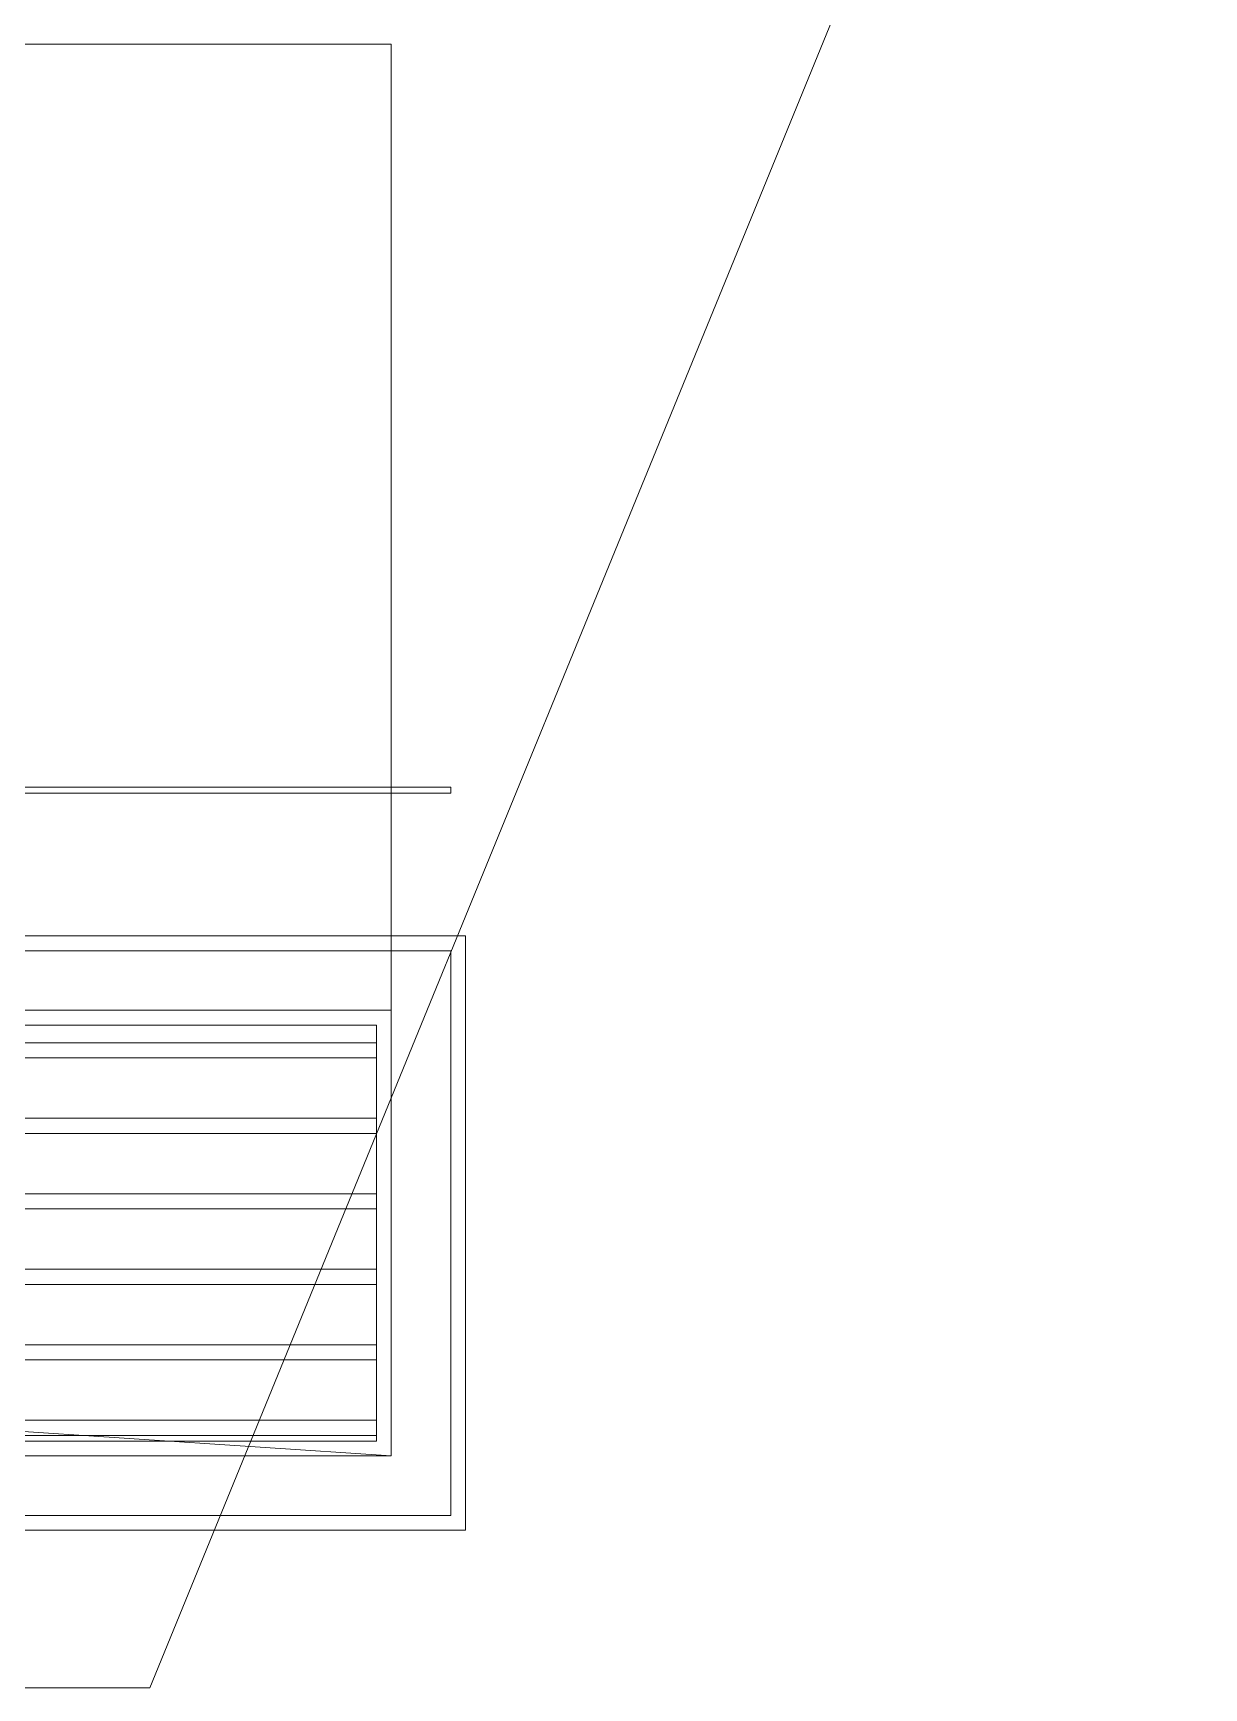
# Model space of a CAD drawing. Header units: millimetres. Extents: x -88595 to 880822, y -1054509 to -148035.
# Drawn here: x 431967 to 432361, y -245897 to -245340 of the extents above; entities that cross this region are included whole.
import ezdxf

# ---------------------------------------------------------------- set-up
doc = ezdxf.new("R2010")
doc.units = ezdxf.units.MM
doc.layers.add('Аннотация', color=7, linetype='Continuous', lineweight=20)
doc.layers.add('Воздуховоды', color=7, linetype='Continuous', lineweight=18)

# ---------------------------------------------------------------- blocks, each defined once
blk = doc.blocks.new('$0$ADSK_Решетка вентиляционная жалюзийная_Приточная2 - Решетка приточная_Однорядная-V56-В_Координация_3 этаж ОВ3')
at = {"layer": 'Воздуховоды', "lineweight": 9, "true_color": 0xffffff}
h = blk.add_hatch(dxfattribs=at)
h.set_pattern_fill('FP_30', style=0, pattern_type=2)
h.set_pattern_definition([(180, (-5538.416, -8621.44), (3e-15, -25.4), [25.4, 0, 0, 0]), (180, (-5538.416, -8626.52), (3e-15, -25.4), [25.4, 0, 0, 0])])
h.paths.add_polyline_path([(-5833.42, -8681.28), (-5243.42, -8681.28), (-5243.42, -8541.28), (-5833.42, -8541.28)])
at = {"layer": 'Воздуховоды', "color": 140, "true_color": 0x1bb3e4}
for p, q in [((-5863.42, -8511.28), (-5213.42, -8511.28)), ((-5213.42, -8511.28), (-5863.42, -8511.28)), ((-5213.42, -8511.28), (-5213.42, -8711.28)), ((-5213.42, -8711.28), (-5213.42, -8511.28)), ((-5838.42, -8536.28), (-5238.42, -8536.28)), ((-5238.42, -8536.28), (-5838.42, -8536.28)), ((-5238.42, -8536.28), (-5238.42, -8686.28)), ((-5238.42, -8686.28), (-5238.42, -8536.28)), ((-5243.42, -8541.28), (-5833.42, -8541.28)), ((-5833.42, -8541.28), (-5243.42, -8541.28)), ((-5833.42, -8541.28), (-5243.42, -8541.28)), ((-5243.42, -8541.28), (-5833.42, -8541.28)), ((-5243.42, -8681.28), (-5243.42, -8541.28)), ((-5243.42, -8541.28), (-5243.42, -8681.28)), ((-5243.42, -8541.28), (-5243.42, -8681.28)), ((-5243.42, -8681.28), (-5243.42, -8541.28)), ((-5833.42, -8681.28), (-5243.42, -8681.28)), ((-5243.42, -8681.28), (-5833.42, -8681.28)), ((-5243.42, -8681.28), (-5833.42, -8681.28)), ((-5833.42, -8681.28), (-5243.42, -8681.28)), ((-5238.42, -8686.28), (-5838.42, -8686.28)), ((-5838.42, -8686.28), (-5238.42, -8686.28)), ((-5213.42, -8711.28), (-5863.42, -8711.28)), ((-5863.42, -8711.28), (-5213.42, -8711.28))]:
    blk.add_line(p, q, dxfattribs=at)
blk = doc.blocks.new('$0$ADSK_Отвод_Прямоугольный1 - Стандарт-4055406-В_Координация_3 этаж ОВ3')
at = {"layer": 'Воздуховоды', "color": 140, "true_color": 0x1bb3e4}
for p, q in [((6887.02, 23876.56), (7527.02, 23876.56)), ((7527.02, 23876.56), (6887.02, 23876.56)), ((6907.02, 23876.56), (7507.02, 23876.56)), ((7507.02, 23876.56), (6907.02, 23876.56)), ((6907.02, 23876.56), (7507.02, 23876.56)), ((7507.02, 23876.56), (6907.02, 23876.56)), ((7507.02, 23851.56), (7507.02, 23876.56)), ((7507.02, 23876.56), (7507.02, 23851.56)), ((7507.02, 23876.56), (7507.02, 23874.56)), ((7507.02, 23876.56), (7507.02, 23874.56)), ((7527.02, 23876.56), (7527.02, 23874.56)), ((7527.02, 23876.56), (7527.02, 23874.56)), ((6887.02, 23874.56), (7527.02, 23874.56)), ((7527.02, 23874.56), (6887.02, 23874.56)), ((6907.02, 23874.56), (7507.02, 23874.56)), ((7507.02, 23874.56), (6907.02, 23874.56)), ((7507.02, 23801.56), (7507.02, 23851.56)), ((7507.02, 23651.56), (7507.02, 23851.56)), ((7527.02, 23821.56), (6887.02, 23821.56)), ((6887.02, 23821.56), (7527.02, 23821.56)), ((7527.02, 23631.56), (7527.02, 23821.56)), ((7527.02, 23821.56), (7527.02, 23631.56)), ((6907.02, 23801.56), (7507.02, 23801.56)), ((6907.02, 23801.56), (7507.02, 23801.56)), ((7507.02, 23801.56), (6907.02, 23801.56)), ((7507.02, 23651.56), (7507.02, 23801.56)), ((7507.02, 23801.56), (7507.02, 23651.56)), ((7507.02, 23651.56), (7507.02, 23801.56)), ((6907.02, 23651.56), (7507.02, 23651.56)), ((7507.02, 23651.56), (6907.02, 23651.56)), ((7507.02, 23651.56), (6907.02, 23651.56)), ((6907.02, 23651.56), (7507.02, 23651.56)), ((6887.02, 23631.56), (7527.02, 23631.56)), ((7527.02, 23631.56), (6887.02, 23631.56))]:
    blk.add_line(p, q, dxfattribs=at)
blk = doc.blocks.new('$0$ADSK_Аннотация_Текст_сВыноской - Текст с выноской-3264166-В_Координация_3 этаж ОВ3')
at = {"layer": 'Аннотация'}
blk.add_line((-8, 0), (8, 0), dxfattribs=at)

msp = doc.modelspace()

# ---------------------------------------------------------------- linework, layer by layer
at = {"layer": 'Аннотация'}
msp.add_line((432360.71, -245029.76), (432005.98, -245896.67), dxfattribs=at)
at = {"layer": 'Воздуховоды', "color": 140, "true_color": 0x1bb3e4}
for p, q in [((431487.25, -245343.64), (432087.25, -245343.64)), ((432087.25, -245343.64), (432087.25, -245593.64)), ((431487.25, -245593.64), (432087.25, -245593.64)), ((432087.25, -245668.64), (431487.25, -245668.64)), ((432087.25, -245818.64), (432087.25, -245668.64)), ((432087.25, -245818.64), (431524.75, -245781.14)), ((431487.25, -245818.64), (432087.25, -245818.64))]:
    msp.add_line(p, q, dxfattribs=at)

# ---------------------------------------------------------------- block references
at = {"layer": 'Аннотация', "xscale": 100, "yscale": 100, "zscale": 100}
msp.add_blockref('$0$ADSK_Аннотация_Текст_сВыноской - Текст с выноской-3264166-В_Координация_3 этаж ОВ3', (431205.98, -245896.67), dxfattribs=at)
at = {"layer": 'Воздуховоды', "color": 140, "true_color": 0x1bb3e4}
for name, p in [('$0$ADSK_Отвод_Прямоугольный1 - Стандарт-4055406-В_Координация_3 этаж ОВ3', (424580.23, -269470.2)), ('$0$ADSK_Решетка вентиляционная жалюзийная_Приточная2 - Решетка приточная_Однорядная-V56-В_Координация_3 этаж ОВ3', (437325.67, -237132.36))]:
    msp.add_blockref(name, p, dxfattribs=at)

doc.saveas('drawing.dxf')
